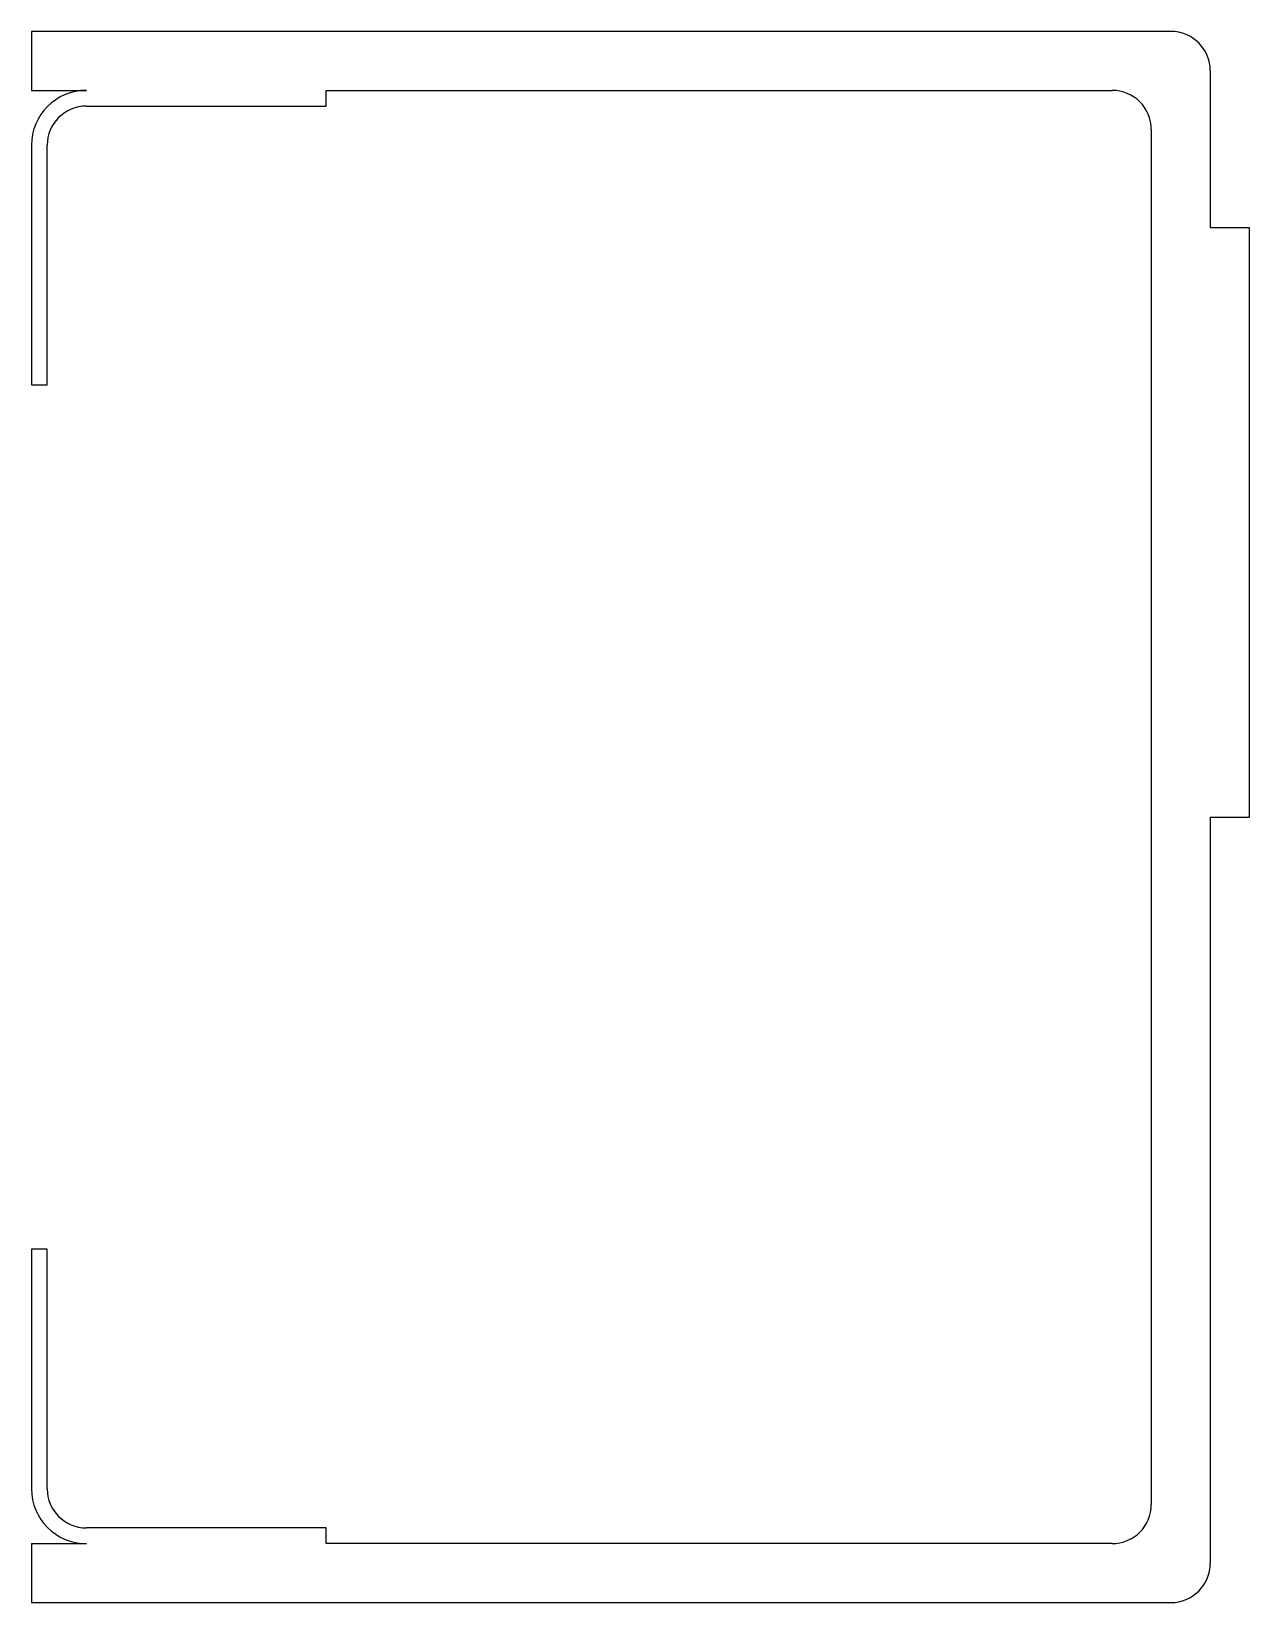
# Model space of a CAD drawing. Header units: millimetres. Extents: x 0 to 62, y 0 to 80.
import ezdxf

# ---------------------------------------------------------------- set-up
doc = ezdxf.new("R2010")
doc.units = ezdxf.units.MM
doc.layers.get('0').update_dxf_attribs({"linetype": 'CONTINUOUS'})

msp = doc.modelspace()

# ---------------------------------------------------------------- linework, layer by layer
for p, q in [((58, 80), (0, 80)), ((0, 80), (0, 77)), ((60, 78), (60, 70)), ((0, 77), (2.8, 77)), ((15, 76.2), (15, 77)), ((15, 77), (55, 77)), ((2.8, 76.2), (15, 76.2)), ((57, 75), (57, 5)), ((0, 74.2), (0, 62)), ((0.8, 62), (0.8, 74.2)), ((62, 70), (60, 70)), ((62, 40), (62, 70)), ((0, 62), (0.8, 62)), ((60, 40), (62, 40)), ((60, 40), (60, 2)), ((0.8, 18), (0, 18)), ((0, 18), (0, 5.8)), ((0.8, 5.8), (0.8, 18)), ((15, 3.8), (2.8, 3.8)), ((15, 3), (15, 3.8)), ((0, 3), (0, 0)), ((0, 3), (2.8, 3)), ((55, 3), (15, 3)), ((0, 0), (58, 0))]:
    msp.add_line(p, q)
for centre, radius, start, end in [((58, 78), 2, 0, 90), ((2.8, 74.2), 2.8, 90, 180), ((55, 75), 2, 0, 90), ((2.8, 74.2), 2, 90, 180), ((2.8, 5.8), 2.8, 180, 270), ((2.8, 5.8), 2, 180, 270), ((55, 5), 2, -90, 0), ((58, 2), 2, 270, 360)]:
    msp.add_arc(centre, radius, start, end)

doc.saveas('drawing.dxf')
